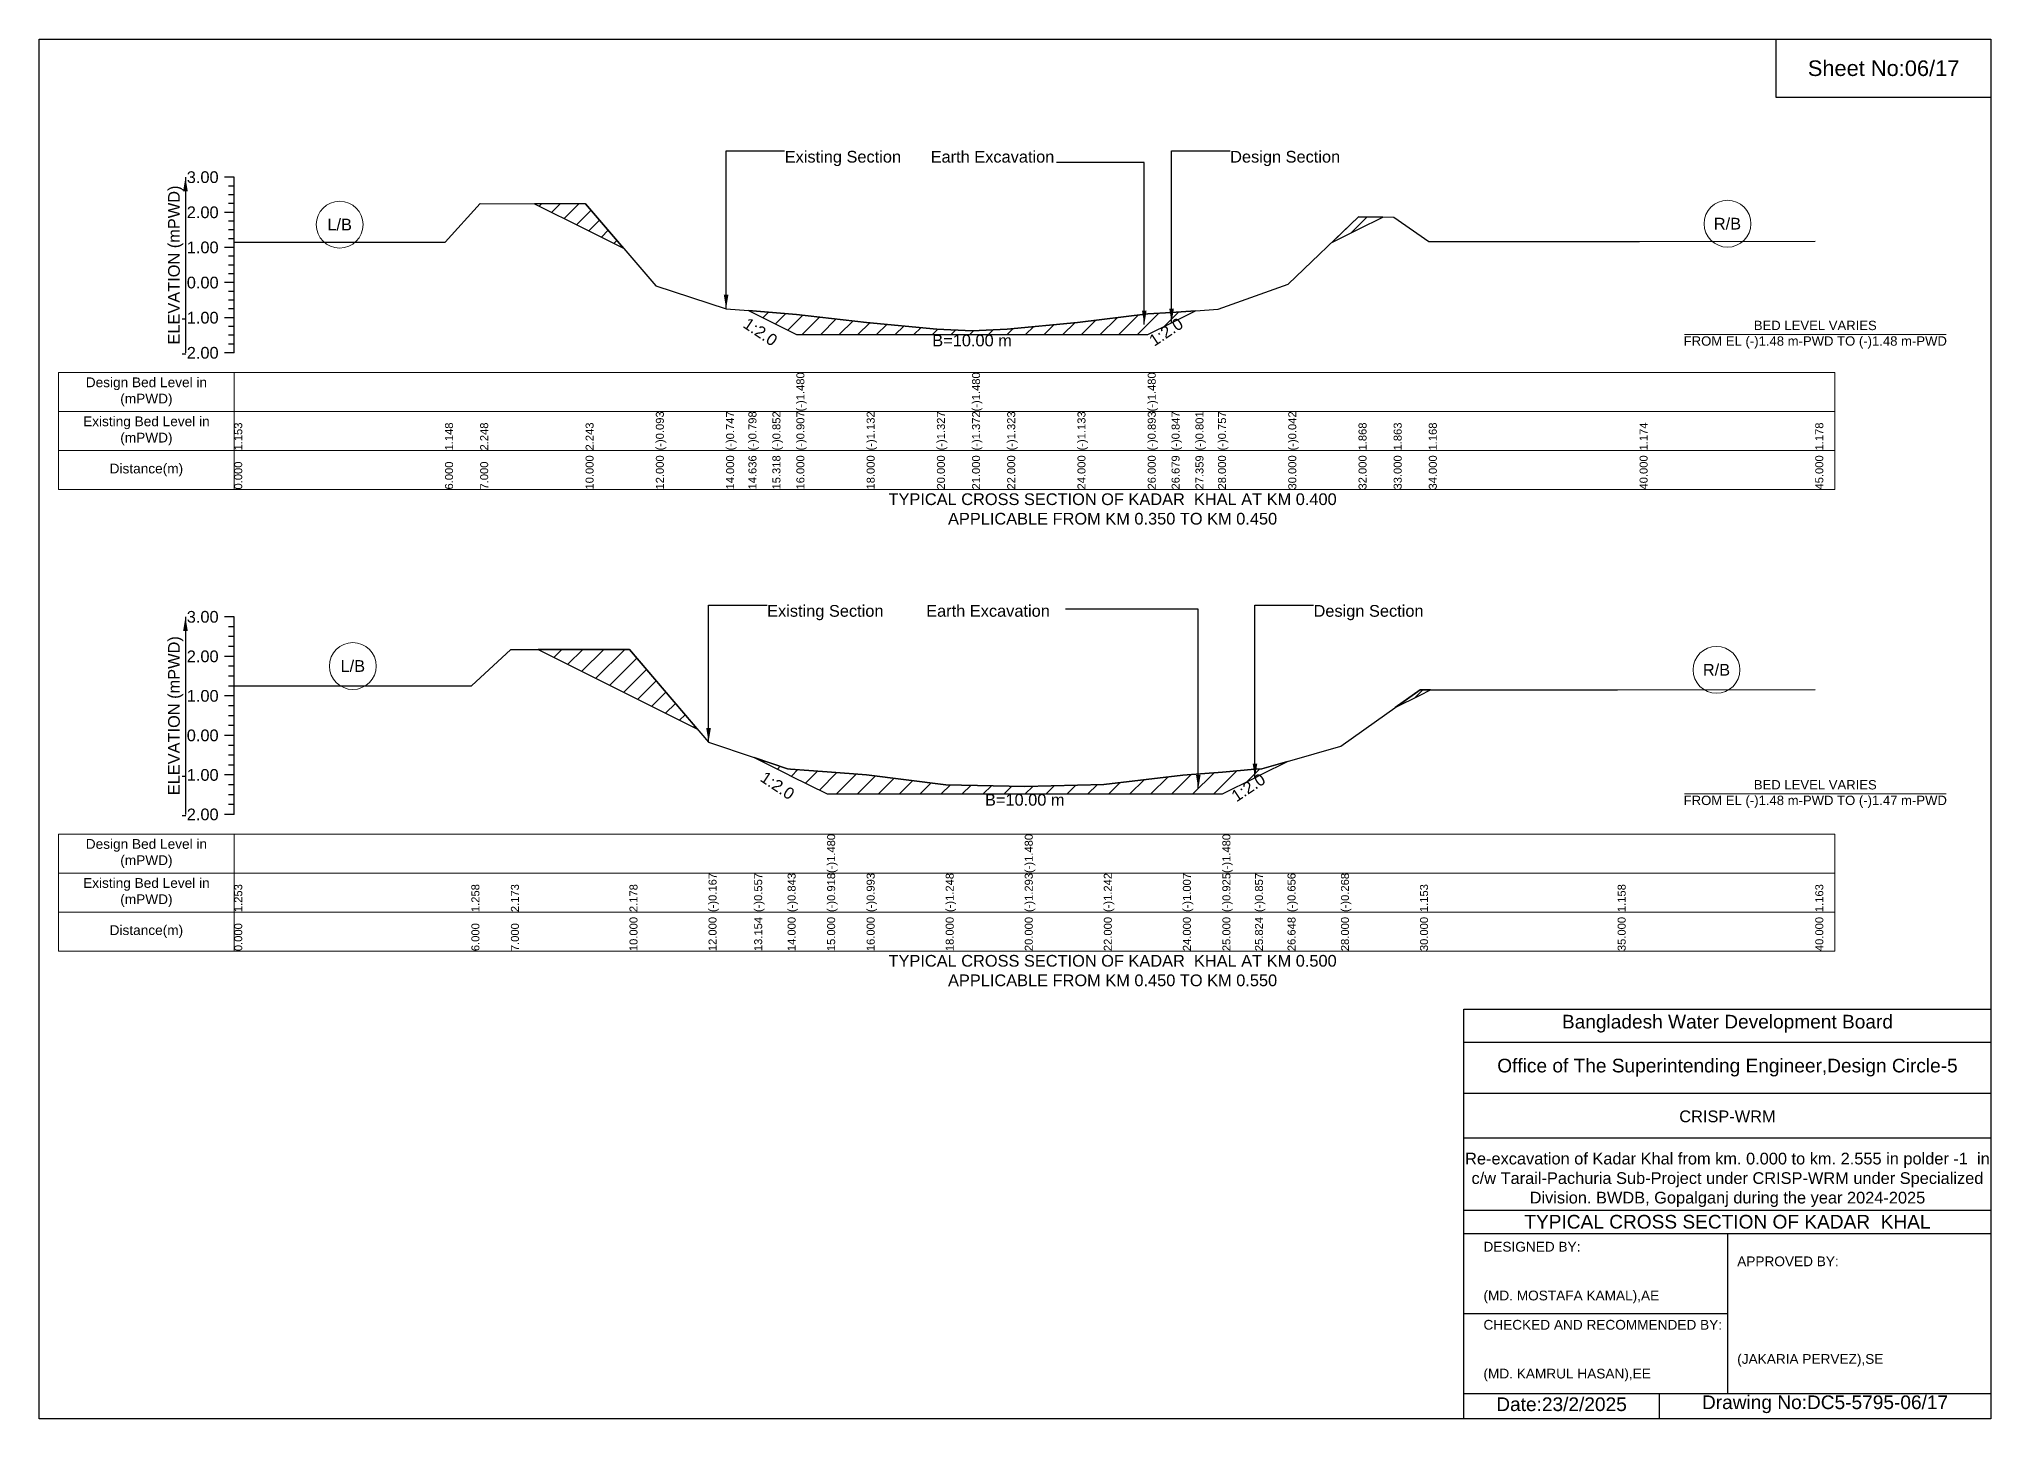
# Model space of a CAD drawing. Header units: inches. Extents: x 91000 to 278000, y -13885 to 0.
# Drawn here: x 150000 to 158000, y -5656 to 0 of the extents above; entities that cross this region are included whole.
import ezdxf

# ---------------------------------------------------------------- set-up
doc = ezdxf.new("R2010")
doc.units = ezdxf.units.IN
doc.header["$LTSCALE"] = 7
doc.header["$MEASUREMENT"] = 0
for name, color, linetype, lineweight in [('Cross section Data Border', 7, 'Continuous', 9), ('Cross Section Labels', 7, 'Continuous', 9), ('Existing_Bed_Level for Xsection', 7, 'Continuous', 25)]:
    doc.layers.add(name, color=color, linetype=linetype, lineweight=lineweight)
doc.styles.get("Standard").update_dxf_attribs({"font": 'arial.ttf'})
doc.dimstyles.get("Standard").update_dxf_attribs({"dimtxt": 0.18, "dimasz": 0.18, "dimexe": 0.18, "dimexo": 0.0625, "dimgap": 0.09, "dimtad": 0, "dimtih": 1, "dimtoh": 1, "dimdec": 4, "dimzin": 0, "dimdsep": 46, "dimtxsty": 'Standard', "dimcen": 0.09, "dimadec": 0, "dimazin": 0, "dimtfac": 1, "dimtdec": 4, "dimtofl": 0, "dimtmove": 0, "dimatfit": 3, "dimfxl": 1, "dimtolj": 1, "dimtzin": 0, "dimarcsym": 0})

msp = doc.modelspace()

# ---------------------------------------------------------------- hatches: boundary and pattern name
at = {"layer": 'Existing_Bed_Level for Xsection'}
h = msp.add_hatch(dxfattribs=at)
h.set_pattern_fill('ANSI31', color=256, scale=432, style=0)
h.paths.add_polyline_path([(152031.1, -675.1), (152240, -779.6), (152395.9, -857.5), (152240, -675.4)])
h = msp.add_hatch(dxfattribs=at)
h.set_pattern_fill('ANSI31', color=256, scale=432, style=0)
h.paths.add_polyline_path([(155297.9, -834.6), (155408, -779.6), (155507.2, -729.9), (155408, -729.4)])
h = msp.add_hatch(dxfattribs=at)
h.set_pattern_fill('ANSI31', color=256, scale=432, style=0)
h.paths.add_polyline_path([(152907.5, -1113.3), (153005.8, -1162.4), (153104, -1211.6), (153392, -1211.6), (153680, -1211.6), (153824, -1211.6), (153968, -1211.6), (154256, -1211.6), (154544, -1211.6), (154641.8, -1162.6), (154739.7, -1113.7), (154641.8, -1120.4), (154544, -1127), (154256, -1161.6), (153968, -1188.9), (153824, -1196), (153680, -1189.5), (153392, -1161.4), (153104, -1129), (153005.8, -1121.2)])
h = msp.add_hatch(dxfattribs=at)
h.set_pattern_fill('ANSI31', color=256, scale=486, style=0)
h.paths.add_polyline_path([(152046.1, -2502.3), (152420, -2689.3), (152699, -2828.8), (152420, -2501.7)])
h = msp.add_hatch(dxfattribs=at)
h.set_pattern_fill('ANSI31', color=256, scale=486, style=0)
h.paths.add_polyline_path([(155557.6, -2740.5), (155660, -2689.3), (155703.2, -2667.7), (155660, -2667.7)])
h = msp.add_hatch(dxfattribs=at)
h.set_pattern_fill('ANSI31', color=256, scale=486, style=0)
h.paths.add_polyline_path([(152931, -2944.8), (153068, -3013.3), (153080.5, -3019.5), (153230, -3094.3), (153392, -3094.3), (153716, -3094.3), (154040, -3094.3), (154364, -3094.3), (154688, -3094.3), (154850, -3094.3), (154983.5, -3027.6), (155012, -3013.3), (155117, -2960.8), (155012, -2990.9), (154983.5, -2993.3), (154850, -3004.3), (154688, -3017.7), (154364, -3055.7), (154040, -3064), (153716, -3056.7), (153392, -3015.4), (153230, -3003.2), (153080.5, -2992), (153068, -2991.1)])

# ---------------------------------------------------------------- linework, layer by layer
for points in [[(150000, 0), (158000, 0), (158000, -5656), (150000, -5656)], [(157120, 0), (158000, 0), (158000, -240), (157120, -240)]]:
    msp.add_lwpolyline(points, close=True)
for points in [[(155840, -5656), (155840, -3976), (158000, -3976)], [(155840, -4112), (158000, -4112)], [(155840, -4320), (158000, -4320)], [(155840, -4504), (158000, -4504)], [(155840, -4800), (158000, -4800)], [(155840, -4896), (158000, -4896)], [(156920, -4896), (156920, -5552)], [(155840, -5224), (156920, -5224)], [(155840, -5552), (158000, -5552)], [(156640, -5552), (156640, -5656)]]:
    msp.add_lwpolyline(points)
at = {"layer": 'Cross section Data Border'}
for points in [[(150080, -1366.4), (157360, -1366.4), (157360, -1846.4), (150080, -1846.4)], [(150080, -3258.5), (157360, -3258.5), (157360, -3738.5), (150080, -3738.5)]]:
    msp.add_lwpolyline(points, close=True, dxfattribs=at)
for points in [[(150800, -1366.4), (150800, -1846.4)], [(150080, -1526.4), (157360, -1526.4)], [(150080, -1686.4), (157360, -1686.4)], [(150800, -3258.5), (150800, -3738.5)], [(150080, -3418.5), (157360, -3418.5)], [(150080, -3578.5), (157360, -3578.5)]]:
    msp.add_lwpolyline(points, dxfattribs=at)
at = {"layer": 'Cross Section Labels'}
for points in [[(156744.2, -1211.6), (157815.8, -1211.6)], [(156744.2, -3094.3), (157815.8, -3094.3)]]:
    msp.add_lwpolyline(points, dxfattribs=at)
for centre in [(151232, -760.8), (156920, -757.1), (151286, -2570.1), (156875, -2585.5)]:
    msp.add_circle(centre, 96, dxfattribs=at)
at = {"layer": 'Existing_Bed_Level for Xsection'}
for points in [[(150800, -566.4), (150760, -566.4)], [(150800, -602.4), (150776, -602.4)], [(150800, -638.4), (150776, -638.4)], [(150800, -1286.4), (150800, -1142.4), (150800, -998.4), (150800, -854.4), (150800, -710.4), (150800, -566.4)], [(150800, -710.4), (150760, -710.4)], [(150800, -674.4), (150776, -674.4)], [(150800, -832.4), (151664, -833.1), (151808, -674.7), (152240, -675.4), (152528, -1011.8), (152816, -1106), (152907.5, -1113.3), (153005.8, -1121.2), (153104, -1129), (153104, -1129), (153392, -1161.4), (153680, -1189.5), (153824, -1196), (153824, -1196), (153968, -1188.9), (154256, -1161.6), (154544, -1127), (154544, -1127), (154641.8, -1120.4), (154739.7, -1113.7), (154832, -1107.4), (155120, -1004.5), (155408, -729.4), (155552, -730.2), (155696, -830.2), (156560, -829.4), (157280, -828.8)], [(150800, -746.4), (150776, -746.4)], [(150800, -782.4), (150776, -782.4)], [(150800, -854.4), (150760, -854.4)], [(150800, -818.4), (150776, -818.4)], [(150800, -890.4), (150776, -890.4)], [(150800, -926.4), (150776, -926.4)], [(150800, -998.4), (150760, -998.4)], [(150800, -962.4), (150776, -962.4)], [(150800, -1034.4), (150776, -1034.4)], [(150800, -1070.4), (150776, -1070.4)], [(150800, -1106.4), (150776, -1106.4)], [(150800, -1142.4), (150760, -1142.4)], [(150800, -1178.4), (150776, -1178.4)], [(150800, -1214.4), (150776, -1214.4)], [(150800, -1250.4), (150776, -1250.4)], [(150800, -1286.4), (150760, -1286.4)], [(150800, -2368.5), (150760, -2368.5)], [(150800, -3178.5), (150800, -3016.5), (150800, -2854.5), (150800, -2692.5), (150800, -2530.5), (150800, -2368.5)], [(150800, -2409), (150776, -2409)], [(150800, -2449.5), (150776, -2449.5)], [(150800, -2530.5), (150760, -2530.5)], [(150800, -2490), (150776, -2490)], [(150800, -2651.5), (151772, -2650.7), (151934, -2502.5), (152420, -2501.7), (152744, -2881.6), (152931, -2944.8), (153068, -2991.1), (153080.5, -2992), (153230, -3003.2), (153230, -3003.2), (153392, -3015.4), (153716, -3056.7), (154040, -3064), (154040, -3064), (154364, -3055.7), (154688, -3017.7), (154850, -3004.3), (154850, -3004.3), (154983.5, -2993.3), (155012, -2990.9), (155117, -2960.8), (155336, -2897.9), (155660, -2667.7), (156470, -2666.9), (157280, -2666.1)], [(150800, -2571), (150776, -2571)], [(150800, -2611.5), (150776, -2611.5)], [(150800, -2692.5), (150760, -2692.5)], [(150800, -2652), (150776, -2652)], [(150800, -2733), (150776, -2733)], [(150800, -2773.5), (150776, -2773.5)], [(150800, -2854.5), (150760, -2854.5)], [(150800, -2814), (150776, -2814)], [(150800, -2895), (150776, -2895)], [(150800, -2935.5), (150776, -2935.5)], [(150800, -3016.5), (150760, -3016.5)], [(150800, -2976), (150776, -2976)], [(150800, -3057), (150776, -3057)], [(150800, -3097.5), (150776, -3097.5)], [(150800, -3178.5), (150760, -3178.5)], [(150800, -3138), (150776, -3138)]]:
    msp.add_lwpolyline(points, dxfattribs=at)
for points in [[(152031.1, -675.1), (152240, -779.6), (152395.9, -857.5), (152240, -675.4)], [(155297.9, -834.6), (155408, -779.6), (155507.2, -729.9), (155408, -729.4)], [(152907.5, -1113.3), (152907.5, -1113.3), (153005.8, -1162.4), (153104, -1211.6), (153104, -1211.6), (153392, -1211.6), (153680, -1211.6), (153824, -1211.6), (153824, -1211.6), (153968, -1211.6), (154256, -1211.6), (154544, -1211.6), (154544, -1211.6), (154641.8, -1162.6), (154739.7, -1113.7), (154641.8, -1120.4), (154544, -1127), (154544, -1127), (154256, -1161.6), (153968, -1188.9), (153824, -1196), (153824, -1196), (153680, -1189.5), (153392, -1161.4), (153104, -1129), (153104, -1129), (153005.8, -1121.2), (152907.5, -1113.3)], [(152046.1, -2502.3), (152420, -2689.3), (152699, -2828.8), (152420, -2501.7)], [(155557.6, -2740.5), (155660, -2689.3), (155703.2, -2667.7), (155660, -2667.7)], [(152931, -2944.8), (152931, -2944.8), (153068, -3013.3), (153080.5, -3019.5), (153230, -3094.3), (153230, -3094.3), (153392, -3094.3), (153716, -3094.3), (154040, -3094.3), (154040, -3094.3), (154364, -3094.3), (154688, -3094.3), (154850, -3094.3), (154850, -3094.3), (154983.5, -3027.6), (155012, -3013.3), (155117, -2960.8), (155117, -2960.8), (155117, -2960.8), (155012, -2990.9), (154983.5, -2993.3), (154850, -3004.3), (154850, -3004.3), (154688, -3017.7), (154364, -3055.7), (154040, -3064), (154040, -3064), (153716, -3056.7), (153392, -3015.4), (153230, -3003.2), (153230, -3003.2), (153080.5, -2992), (153068, -2991.1), (152931, -2944.8)]]:
    msp.add_lwpolyline(points, close=True, dxfattribs=at)

# ---------------------------------------------------------------- texts
at = {"attachment_point": 5}
for s, insert, char_height in [('Sheet No:06/17', (157560, -120), 64), ('Bangladesh Water Development Board', (156920, -4036), 56), ('Office of The Superintending Engineer,Design Circle-5', (156920, -4216), 56)]:
    msp.add_mtext(s, dxfattribs=dict(at, insert=insert, char_height=char_height))
for s, insert, char_height, width, attachment_point in [('CRISP-WRM', (156920, -4416), 48, 2240, 5), ('Re-excavation of Kadar Khal from km. 0.000 to km. 2.555 in polder -1  in c/w Tarail-Pachuria Sub-Project under CRISP-WRM under Specialized Division. BWDB, Gopalganj during the year 2024-2025', (156920, -4676), 48, 2160, 5), ('TYPICAL CROSS SECTION OF KADAR  KHAL', (156920, -4848), 56, 2240, 5), ('DESIGNED BY:^J^J^J(MD. MOSTAFA KAMAL),AE', (155920, -5056), 40, 1120, 4), ('APPROVED BY:^J^J^J^J^J^J(JAKARIA PERVEZ),SE', (156960, -5216), 40, 1120, 4), ('CHECKED AND RECOMMENDED BY:^J^J^J(MD. KAMRUL HASAN),EE', (155920, -5376), 40, 1120, 4), ('Date:23/2/2025', (156240, -5596), 56, 1120, 5), ('Drawing No:DC5-5795-06/17', (157320, -5596), 56, 1760, 5)]:
    msp.add_mtext(s, dxfattribs=dict(insert=insert, char_height=char_height, width=width, attachment_point=attachment_point))
at = {"layer": 'Cross section Data Border', "char_height": 40, "width": 640, "attachment_point": 5}
for s, insert in [('Design Bed Level in (mPWD)', (150440, -1446.4)), ('Existing Bed Level in (mPWD)', (150440, -1606.4)), ('Distance(m)', (150440, -1766.4)), ('Design Bed Level in (mPWD)', (150440, -3338.5)), ('Existing Bed Level in (mPWD)', (150440, -3498.5)), ('Distance(m)', (150440, -3658.5))]:
    msp.add_mtext(s, dxfattribs=dict(at, insert=insert))
at = {"layer": 'Cross Section Labels'}
for s, insert, char_height, attachment_point in [('Existing Section', (153056, -458.4), 48, 1), ('Earth Excavation', (153654.3, -458.4), 48, 1), ('Design Section', (154881.8, -458.4), 48, 1), ('L/B', (151232, -760.8), 48, 5), ('R/B', (156920, -757.1), 48, 5), ('BED LEVEL VARIES ^JFROM EL (-)1.48 m-PWD TO (-)1.48 m-PWD', (157280, -1211.6), 38.4, 5), ('B=10.00 m', (153824, -1211.6), 48, 2), ('TYPICAL CROSS SECTION OF KADAR  KHAL AT KM 0.400^JAPPLICABLE FROM KM 0.350 TO KM 0.450', (154400, -1926.4), 48, 5), ('Existing Section', (152984, -2319.9), 48, 1), ('Earth Excavation', (153635.9, -2319.9), 48, 1), ('Design Section', (155223.5, -2319.9), 48, 1), ('L/B', (151286, -2570.1), 48, 5), ('R/B', (156875, -2585.5), 48, 5), ('BED LEVEL VARIES ^JFROM EL (-)1.48 m-PWD TO (-)1.47 m-PWD', (157280, -3094.3), 38.4, 5), ('B=10.00 m', (154040, -3094.3), 48, 2), ('TYPICAL CROSS SECTION OF KADAR  KHAL AT KM 0.500^JAPPLICABLE FROM KM 0.450 TO KM 0.550', (154400, -3818.5), 48, 5)]:
    msp.add_mtext(s, dxfattribs=dict(at, insert=insert, char_height=char_height, attachment_point=attachment_point))
at = {"layer": 'Cross Section Labels', "char_height": 48, "attachment_point": 2}
for insert, rotation in [((152969.8, -1180.4), 326.30993), ((154605.8, -1180.6), 33.69007), ((153040, -3039.8), 326.30993), ((154943, -3047.8), 33.69007)]:
    msp.add_mtext('1:2.0', dxfattribs=dict(at, insert=insert, rotation=rotation))
at = {"layer": 'Existing_Bed_Level for Xsection', "char_height": 48, "attachment_point": 6}
for s, insert in [('3.00', (150736, -566.4)), ('2.00', (150736, -710.4)), ('1.00', (150736, -854.4)), ('0.00', (150736, -998.4)), ('-1.00', (150736, -1142.4)), ('-2.00', (150736, -1286.4)), ('3.00', (150736, -2368.5)), ('2.00', (150736, -2530.5)), ('1.00', (150736, -2692.5)), ('0.00', (150736, -2854.5)), ('-1.00', (150736, -3016.5)), ('-2.00', (150736, -3178.5))]:
    msp.add_mtext(s, dxfattribs=dict(at, insert=insert))
at = {"layer": 'Existing_Bed_Level for Xsection', "rotation": 90}
for s, insert, char_height, attachment_point in [('ELEVATION (mPWD)', (150560, -926.4), 48, 5), ('(-)1.480', (153104, -1526.4), 32.8, 1), ('(-)1.480', (153824, -1526.4), 32.8, 1), ('(-)1.480', (154544, -1526.4), 32.8, 1), ('1.153', (150800, -1686.4), 32.8, 1), ('1.148', (151664, -1686.4), 32.8, 1), ('2.248', (151808, -1686.4), 32.8, 1), ('2.243', (152240, -1686.4), 32.8, 1), ('(-)0.093', (152528, -1686.4), 32.8, 1), ('(-)0.747', (152816, -1686.4), 32.8, 1), ('(-)0.798', (152907.5, -1686.4), 32.8, 1), ('(-)0.852', (153005.8, -1686.4), 32.8, 1), ('(-)0.907', (153104, -1686.4), 32.8, 1), ('(-)1.132', (153392, -1686.4), 32.8, 1), ('(-)1.327', (153680, -1686.4), 32.8, 1), ('(-)1.372', (153824, -1686.4), 32.8, 1), ('(-)1.323', (153968, -1686.4), 32.8, 1), ('(-)1.133', (154256, -1686.4), 32.8, 1), ('(-)0.893', (154544, -1686.4), 32.8, 1), ('(-)0.847', (154641.8, -1686.4), 32.8, 1), ('(-)0.801', (154739.7, -1686.4), 32.8, 1), ('(-)0.757', (154832, -1686.4), 32.8, 1), ('(-)0.042', (155120, -1686.4), 32.8, 1), ('1.868', (155408, -1686.4), 32.8, 1), ('1.863', (155552, -1686.4), 32.8, 1), ('1.168', (155696, -1686.4), 32.8, 1), ('1.174', (156560, -1686.4), 32.8, 1), ('1.178', (157280, -1686.4), 32.8, 1), ('0.000', (150800, -1846.4), 32.8, 1), ('6.000', (151664, -1846.4), 32.8, 1), ('7.000', (151808, -1846.4), 32.8, 1), ('10.000', (152240, -1846.4), 32.8, 1), ('12.000', (152528, -1846.4), 32.8, 1), ('14.000', (152816, -1846.4), 32.8, 1), ('14.636', (152907.5, -1846.4), 32.8, 1), ('15.318', (153005.8, -1846.4), 32.8, 1), ('16.000', (153104, -1846.4), 32.8, 1), ('18.000', (153392, -1846.4), 32.8, 1), ('20.000', (153680, -1846.4), 32.8, 1), ('21.000', (153824, -1846.4), 32.8, 1), ('22.000', (153968, -1846.4), 32.8, 1), ('24.000', (154256, -1846.4), 32.8, 1), ('26.000', (154544, -1846.4), 32.8, 1), ('26.679', (154641.8, -1846.4), 32.8, 1), ('27.359', (154739.7, -1846.4), 32.8, 1), ('28.000', (154832, -1846.4), 32.8, 1), ('30.000', (155120, -1846.4), 32.8, 1), ('32.000', (155408, -1846.4), 32.8, 1), ('33.000', (155552, -1846.4), 32.8, 1), ('34.000', (155696, -1846.4), 32.8, 1), ('40.000', (156560, -1846.4), 32.8, 1), ('45.000', (157280, -1846.4), 32.8, 1), ('ELEVATION (mPWD)', (150560, -2773.5), 48, 5), ('(-)1.480', (153230, -3418.5), 32.8, 1), ('(-)1.480', (154040, -3418.5), 32.8, 1), ('(-)1.480', (154850, -3418.5), 32.8, 1), ('(-)0.167', (152744, -3578.5), 32.8, 1), ('(-)0.557', (152931, -3578.5), 32.8, 1), ('(-)0.843', (153068, -3578.5), 32.8, 1), ('(-)0.918', (153230, -3578.5), 32.8, 1), ('(-)0.993', (153392, -3578.5), 32.8, 1), ('(-)1.248', (153716, -3578.5), 32.8, 1), ('(-)1.293', (154040, -3578.5), 32.8, 1), ('(-)1.242', (154364, -3578.5), 32.8, 1), ('(-)1.007', (154688, -3578.5), 32.8, 1), ('(-)0.925', (154850, -3578.5), 32.8, 1), ('(-)0.857', (154983.5, -3578.5), 32.8, 1), ('(-)0.656', (155117, -3578.5), 32.8, 1), ('(-)0.268', (155336, -3578.5), 32.8, 1), ('1.253', (150800, -3578.5), 32.8, 1), ('1.258', (151772, -3578.5), 32.8, 1), ('2.173', (151934, -3578.5), 32.8, 1), ('2.178', (152420, -3578.5), 32.8, 1), ('1.153', (155660, -3578.5), 32.8, 1), ('1.158', (156470, -3578.5), 32.8, 1), ('1.163', (157280, -3578.5), 32.8, 1), ('13.154', (152931, -3738.5), 32.8, 1), ('25.824', (154983.5, -3738.5), 32.8, 1), ('0.000', (150800, -3738.5), 32.8, 1), ('6.000', (151772, -3738.5), 32.8, 1), ('7.000', (151934, -3738.5), 32.8, 1), ('10.000', (152420, -3738.5), 32.8, 1), ('12.000', (152744, -3738.5), 32.8, 1), ('14.000', (153068, -3738.5), 32.8, 1), ('15.000', (153230, -3738.5), 32.8, 1), ('16.000', (153392, -3738.5), 32.8, 1), ('18.000', (153716, -3738.5), 32.8, 1), ('20.000', (154040, -3738.5), 32.8, 1), ('22.000', (154364, -3738.5), 32.8, 1), ('24.000', (154688, -3738.5), 32.8, 1), ('25.000', (154850, -3738.5), 32.8, 1), ('26.648', (155117, -3738.5), 32.8, 1), ('28.000', (155336, -3738.5), 32.8, 1), ('30.000', (155660, -3738.5), 32.8, 1), ('35.000', (156470, -3738.5), 32.8, 1), ('40.000', (157280, -3738.5), 32.8, 1)]:
    msp.add_mtext(s, dxfattribs=dict(at, insert=insert, char_height=char_height, attachment_point=attachment_point))

# ---------------------------------------------------------------- leaders
at = {"layer": 'Cross Section Labels', "annotation_type": 0, "has_hookline": 1}
for points, hookline_direction, text_width in [([(152816, -1106), (152816, -458.4), (153055.9, -458.4)], 0, 467.2), ([(154641.8, -1162.6), (154641.8, -458.4), (154881.7, -458.4)], 0, 441.2), ([(154529.9, -1170.3), (154529.9, -506.3), (154170.4, -506.3)], 1, 497), ([(152744, -2881.6), (152744, -2319.9), (152983.9, -2319.9)], 0, 467.2), ([(154983.5, -3027.6), (154983.5, -2319.9), (155223.4, -2319.9)], 0, 441.2), ([(154751.2, -3073.5), (154751.2, -2336.5), (154206.8, -2336.5)], 1, 497)]:
    msp.add_leader(points, dimstyle='Standard', override={"dimasz": 57.6}, dxfattribs=dict(at, hookline_direction=hookline_direction, text_width=text_width))
at = {"layer": 'Existing_Bed_Level for Xsection'}
for points in [[(150600, -566.4), (150600, -1286.4)], [(150600, -2368.5), (150600, -3178.5)]]:
    msp.add_leader(points, dimstyle='Standard', override={"dimasz": 57.6}, dxfattribs=at)

doc.saveas('drawing.dxf')
